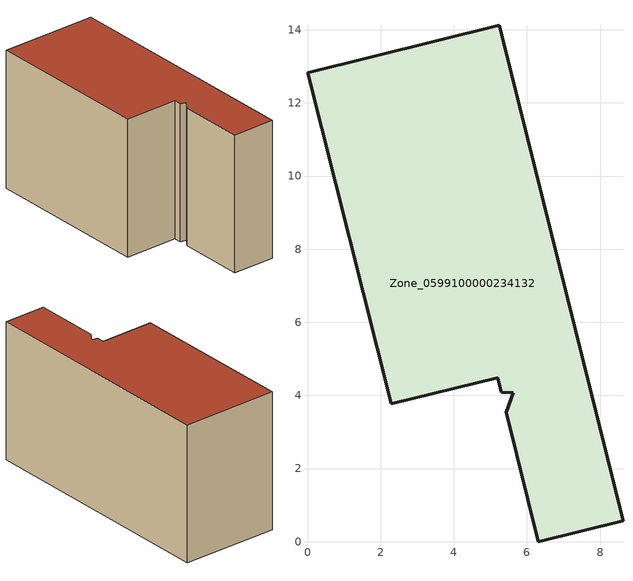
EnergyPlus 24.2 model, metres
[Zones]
Zone_0599100000234132
 floor ground (C_G): 6.31,0 5.43,3.54 5.63,4.08 5.3,4.08 5.2,4.49 2.29,3.77 0,12.82 5.25,14.12 8.63,0.58 z0
 wall outside (C_F): 5.25,14.12 0,12.82 2.29,3.77 5.2,4.49 5.3,4.08 5.63,4.08 5.43,3.54 6.31,0 8.63,0.58 5.25,14.12 z0:7.7
 roof outside (C_R): 5.43,3.54 6.31,0 8.63,0.58 5.25,14.12 0,12.82 2.29,3.77 5.2,4.49 5.3,4.08 5.63,4.08 z7.7
[BUILDING]
Pand.0599100000234132: North Axis=0; Terrain=City; Loads Convergence Tolerance Value=0.04; Temperature Convergence Tolerance Value=0.4; Solar Distribution=FullExterior; Maximum Number of Warmup Days=25; Minimum Number of Warmup Days=1
[Site:Location]
Rotterdam.The.Hague.AP_ZH_NLD Design_Conditions: Latitude=51.96; Longitude=4.45; Time Zone=1; Elevation=-4.5
[SITE:GROUNDTEMPERATURE:BUILDINGSURFACE]
18, 18, 18, 18, 18, 18, 18, 18, 18, 18, 18, 18
[MATERIAL] Thermal Absorptance=0.9; Solar Absorptance=0.7; Visible Absorptance=0.7
Name | Roughness | Thickness | Conductivity | Density | Specific Heat
G.TI.1975-1991 | MediumSmooth | 0.15 | 0.288461 | 540 | 1210
F.TI.1975-1991 | Rough | 0.3 | 0.230769 | 1920 | 840
R.TI.1975-1991 | MediumRough | 0.2 | 0.153846 | 1500 | 1000
[CONSTRUCTION]
C_G: G.TI.1975-1991
C_F: F.TI.1975-1991
C_R: R.TI.1975-1991
[ZONE]
Zone_0599100000234132: Type=1; Multiplier=1; Ceiling Height=Autocalculate; Volume=Autocalculate; Floor Area=autocalculate; Part of Total Floor Area=Yes
[ZONEINFILTRATION:DESIGNFLOWRATE]
Infil_Zone_0599100000234132: Zone or ZoneList or Space or SpaceList=Zone_0599100000234132; Schedule=AlwaysOn; Design Flow Rate Calculation Method=Flow/Area; Flow Rate per Floor Area=0.003; Constant Term Coefficient=1; Temperature Term Coefficient=0; Velocity Term Coefficient=0; Velocity Squared Term Coefficient=0
[HVACTEMPLATE:ZONE:IDEALLOADSAIRSYSTEM]
Zone_0599100000234132: Maximum Heating Supply Air Temperature=50; Minimum Cooling Supply Air Temperature=13; Maximum Heating Supply Air Humidity Ratio=0.0156; Minimum Cooling Supply Air Humidity Ratio=0.0077; Heating Limit=NoLimit; Cooling Limit=NoLimit; Dehumidification Control Type=ConstantSensibleHeatRatio; Cooling Sensible Heat Ratio=0.7; Dehumidification Setpoint=60; Humidification Control Type=None; Humidification Setpoint=30; Outdoor Air Method=None; Outdoor Air Flow Rate per Person=0.00944; Outdoor Air Flow Rate per Zone Floor Area=0; Outdoor Air Flow Rate per Zone=0; Demand Controlled Ventilation Type=None; Outdoor Air Economizer Type=NoEconomizer; Heat Recovery Type=None; Sensible Heat Recovery Effectiveness=0.7; Latent Heat Recovery Effectiveness=0.65
[ZONECONTROL:THERMOSTAT]
ThermostatControl_Zone_0599100000234132: Zone or ZoneList=Zone_0599100000234132; Control Type Schedule=DualSetpointControlType; Control 1=Thermostat_Zone_0599100000234132; Temperature Difference Between Cutout And Setpoint=0
[THERMOSTATSETPOINT:DUALSETPOINT]
Thermostat_Zone_0599100000234132: Heating Setpoint Temperature Schedule=HeatingSetpoint_Zone_0599100000234132; Cooling Setpoint Temperature Schedule=CoolingSetpoint_Zone_0599100000234132
[SCHEDULE:COMPACT]
HeatingSetpoint_Zone_0599100000234132: Through: 12/31, For: AllDays, Until: 24:00, 21
CoolingSetpoint_Zone_0599100000234132: Through: 12/31, For: AllDays, Until: 24:00, 24
DualSetpointControlType: Through: 12/31, For: AllDays, Until: 24:00, 4
AlwaysOn: Through: 12/31, For: AllDays, Until: 24:00, 1
